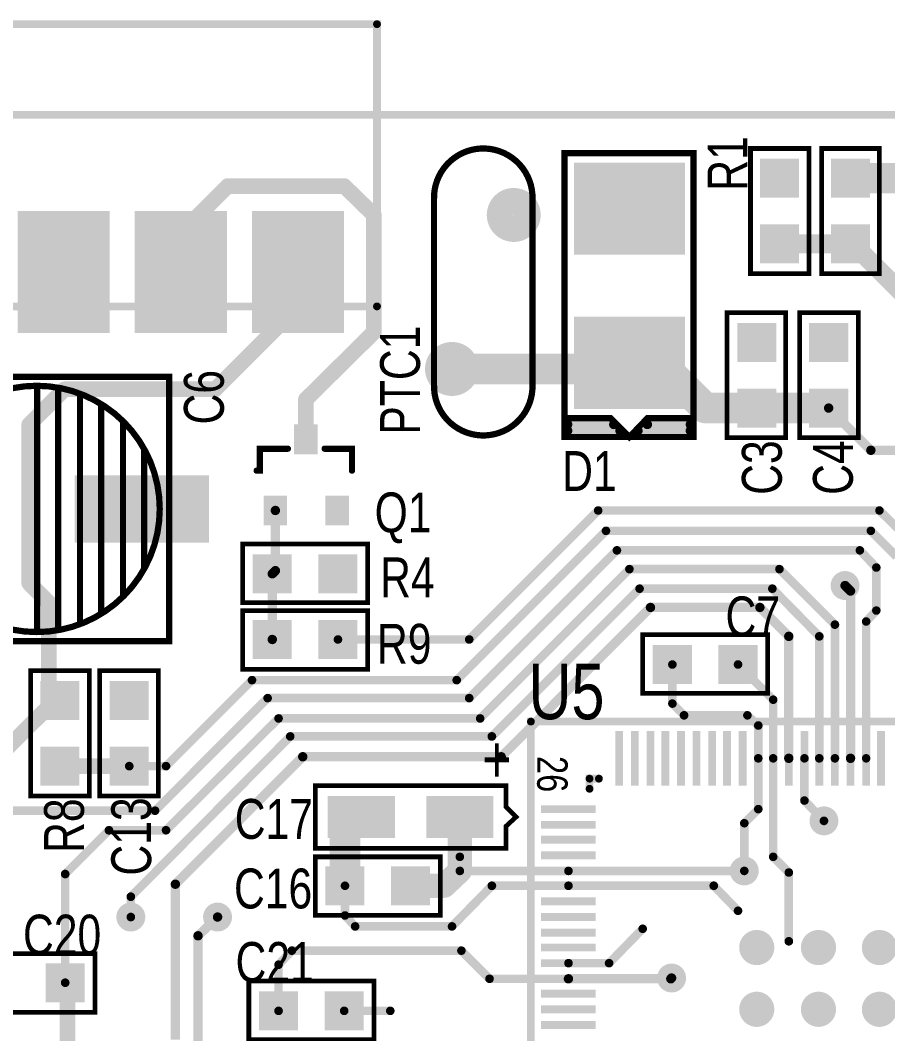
# Model space of a CAD drawing. Extents: x 0 to 3.95, y 0.22 to 3.09.
# Drawn here: x 0.938 to 2.048, y 1.544 to 2.84 of the extents above; entities that cross this region are included whole.
import ezdxf

# ---------------------------------------------------------------- set-up
doc = ezdxf.new("R2010")
doc.units = 0

msp = doc.modelspace()

# ---------------------------------------------------------------- linework, layer by layer
at = {"const_width": 0.01}
msp.add_lwpolyline([(0.005, 2.719), (0.005, 0.357), (3.942, 0.357), (3.942, 2.719), (0.005, 2.719)], close=True, dxfattribs=at)
at = {"layer": 'DRL'}
for points, const_width in [([(1.562, 2.591, 1), (1.576, 2.591, 1)], 0.015), ([(0.979, 2.518, 1), (1.007, 2.518, 1)], 0.029), ([(1.129, 2.518, 1), (1.157, 2.518, 1)], 0.029), ([(1.279, 2.518, 1), (1.307, 2.518, 1)], 0.029), ([(1.483, 2.394, 1), (1.497, 2.394, 1)], 0.015), ([(1.988, 2.117, 1), (1.998, 2.117, 1)], 0.01), ([(1.961, 1.816, 1), (1.971, 1.816, 1)], 0.01), ([(1.859, 1.752, 1), (1.869, 1.752, 1)], 0.01), ([(1.074, 1.693, 1), (1.084, 1.693, 1)], 0.01), ([(1.185, 1.693, 1), (1.195, 1.693, 1)], 0.01), ([(1.875, 1.654, 1), (1.885, 1.654, 1)], 0.01), ([(1.954, 1.654, 1), (1.964, 1.654, 1)], 0.01), ([(2.032, 1.654, 1), (2.042, 1.654, 1)], 0.01), ([(1.766, 1.615, 1), (1.776, 1.615, 1)], 0.01), ([(1.875, 1.575, 1), (1.885, 1.575, 1)], 0.01), ([(1.954, 1.575, 1), (1.964, 1.575, 1)], 0.01), ([(2.032, 1.575, 1), (2.042, 1.575, 1)], 0.01)]:
    msp.add_lwpolyline(points, format="xyb", close=True, dxfattribs=dict(at, const_width=const_width))
at = {"layer": 'SST'}
for points, const_width in [([(1.394, 2.474), (0.739, 2.474), (0.739, 2.835), (1.394, 2.835), (1.394, 2.474)], 0.01), ([(1.799, 2.67), (1.799, 2.331), (1.74, 2.331), (1.717, 2.307), (1.693, 2.331), (1.634, 2.331), (1.634, 2.67), (1.799, 2.67)], 0.008), ([(1.947, 2.676), (1.947, 2.516), (1.947, 2.516), (1.872, 2.516), (1.872, 2.676), (1.947, 2.676)], 0.006), ([(1.963, 2.516), (1.963, 2.676), (1.963, 2.676), (2.037, 2.676), (2.037, 2.516), (1.963, 2.516)], 0.006), ([(1.842, 2.306), (1.842, 2.466), (1.842, 2.466), (1.917, 2.466), (1.917, 2.306), (1.842, 2.306)], 0.006), ([(1.935, 2.306), (1.935, 2.466), (1.935, 2.466), (2.01, 2.466), (2.01, 2.306), (1.935, 2.306)], 0.006), ([(0.789, 2.309), (0.789, 2.12), (0.864, 2.046), (1.128, 2.046), (1.128, 2.384), (0.864, 2.384), (0.789, 2.309)], 0.008), ([(1.382, 2.095), (1.222, 2.095), (1.222, 2.095), (1.222, 2.17), (1.382, 2.17), (1.382, 2.095)], 0.006), ([(1.382, 2.01), (1.222, 2.01), (1.222, 2.01), (1.222, 2.085), (1.382, 2.085), (1.382, 2.01)], 0.006), ([(1.734, 2.054), (1.894, 2.054), (1.894, 2.054), (1.894, 1.979), (1.734, 1.979), (1.734, 2.054)], 0.006), ([(0.951, 1.848), (0.951, 2.008), (0.951, 2.008), (1.026, 2.008), (1.026, 1.848), (0.951, 1.848)], 0.006), ([(1.039, 1.848), (1.039, 2.008), (1.039, 2.008), (1.114, 2.008), (1.114, 1.848), (1.039, 1.848)], 0.006), ([(1.591, 1.943), (1.591, 1.246), (2.288, 1.246), (2.288, 1.943), (1.591, 1.943)], 0.01), ([(1.559, 1.834), (1.572, 1.821), (1.559, 1.809), (1.559, 1.781), (1.315, 1.781), (1.315, 1.861), (1.559, 1.861), (1.559, 1.834)], 0.006), ([(1.315, 1.77), (1.475, 1.77), (1.475, 1.77), (1.475, 1.695), (1.315, 1.695), (1.315, 1.77)], 0.006), ([(1.033, 1.571), (0.873, 1.571), (0.873, 1.571), (0.873, 1.646), (1.033, 1.646), (1.033, 1.571)], 0.006), ([(1.39, 1.536), (1.23, 1.536), (1.23, 1.536), (1.23, 1.611), (1.39, 1.611), (1.39, 1.536)], 0.006)]:
    msp.add_lwpolyline(points, close=True, dxfattribs=dict(at, const_width=const_width))
for points, const_width in [([(1.3915, 2.835, 1), (1.3965, 2.835, 1)], 0.005), ([(1.467, 2.374), (1.467, 2.611, -1.03225), (1.593, 2.611), (1.593, 2.374, -1.03225), (1.467, 2.374)], 0.008), ([(1.632, 2.67, 1), (1.636, 2.67, 1)], 0.004), ([(1.797, 2.67, 1), (1.801, 2.67, 1)], 0.004), ([(1.797, 2.67, 1), (1.801, 2.67, 1)], 0.004), ([(1.8705, 2.676, 1), (1.8735, 2.676, 1)], 0.003), ([(1.9455, 2.676, 1), (1.9485, 2.676, 1)], 0.003), ([(1.9455, 2.676, 1), (1.9485, 2.676, 1)], 0.003), ([(1.9615, 2.676, 1), (1.9645, 2.676, 1)], 0.003), ([(1.9615, 2.676, 1), (1.9645, 2.676, 1)], 0.003), ([(2.0355, 2.676, 1), (2.0385, 2.676, 1)], 0.003), ([(1.465, 2.611, 1), (1.469, 2.611, 1)], 0.004), ([(1.591, 2.611, 1), (1.595, 2.611, 1)], 0.004), ([(1.8705, 2.516, 1), (1.8735, 2.516, 1)], 0.003), ([(1.9455, 2.516, 1), (1.9485, 2.516, 1)], 0.003), ([(1.9455, 2.516, 1), (1.9485, 2.516, 1)], 0.003), ([(1.9615, 2.516, 1), (1.9645, 2.516, 1)], 0.003), ([(1.9615, 2.516, 1), (1.9645, 2.516, 1)], 0.003), ([(2.0355, 2.516, 1), (2.0385, 2.516, 1)], 0.003), ([(1.3915, 2.474, 1), (1.3965, 2.474, 1)], 0.005), ([(1.3915, 2.474, 1), (1.3965, 2.474, 1)], 0.005), ([(1.8405, 2.466, 1), (1.8435, 2.466, 1)], 0.003), ([(1.8405, 2.466, 1), (1.8435, 2.466, 1)], 0.003), ([(1.9155, 2.466, 1), (1.9185, 2.466, 1)], 0.003), ([(1.9335, 2.466, 1), (1.9365, 2.466, 1)], 0.003), ([(1.9335, 2.466, 1), (1.9365, 2.466, 1)], 0.003), ([(2.0085, 2.466, 1), (2.0115, 2.466, 1)], 0.003), ([(1.126, 2.384, 1), (1.13, 2.384, 1)], 0.004), ([(0.957, 2.372, 1), (0.961, 2.372, 1)], 0.004), ([(1.465, 2.374, 1), (1.469, 2.374, 1)], 0.004), ([(1.465, 2.374, 1), (1.469, 2.374, 1)], 0.004), ([(1.591, 2.374, 1), (1.595, 2.374, 1)], 0.004), ([(0.984, 2.368, 1), (0.988, 2.368, 1)], 0.004), ([(1.012, 2.361, 1), (1.016, 2.361, 1)], 0.004), ([(1.039, 2.348, 1), (1.043, 2.348, 1)], 0.004), ([(1.632, 2.343, 1), (1.636, 2.343, 1)], 0.004), ([(1.632, 2.331, 1), (1.636, 2.331, 1)], 0.004), ([(1.691, 2.331, 1), (1.695, 2.331, 1)], 0.004), ([(1.738, 2.331, 1), (1.742, 2.331, 1)], 0.004), ([(1.797, 2.339, 1), (1.801, 2.339, 1)], 0.004), ([(1.797, 2.331, 1), (1.801, 2.331, 1)], 0.004), ([(1.067, 2.326, 1), (1.071, 2.326, 1)], 0.004), ([(1.635, 2.323, 1), (1.641, 2.323, 1)], 0.006), ([(1.635, 2.315, 1), (1.641, 2.315, 1)], 0.006), ([(1.694, 2.323, 1), (1.7, 2.323, 1)], 0.006), ([(1.702, 2.315, 1), (1.708, 2.315, 1)], 0.006), ([(1.725, 2.315, 1), (1.731, 2.315, 1)], 0.006), ([(1.737, 2.323, 1), (1.743, 2.323, 1)], 0.006), ([(1.792, 2.323, 1), (1.798, 2.323, 1)], 0.006), ([(1.792, 2.315, 1), (1.798, 2.315, 1)], 0.006), ([(1.632, 2.307, 1), (1.636, 2.307, 1)], 0.004), ([(1.715, 2.307, 1), (1.719, 2.307, 1)], 0.004), ([(1.797, 2.307, 1), (1.801, 2.307, 1)], 0.004), ([(1.8405, 2.306, 1), (1.8435, 2.306, 1)], 0.003), ([(1.8405, 2.306, 1), (1.8435, 2.306, 1)], 0.003), ([(1.9155, 2.306, 1), (1.9185, 2.306, 1)], 0.003), ([(1.9335, 2.306, 1), (1.9365, 2.306, 1)], 0.003), ([(1.9335, 2.306, 1), (1.9365, 2.306, 1)], 0.003), ([(2.0085, 2.306, 1), (2.0115, 2.306, 1)], 0.003), ([(0.9575, 2.298, 1), (0.9605, 2.298, 1)], 0.003), ([(0.9845, 2.294, 1), (0.9875, 2.294, 1)], 0.003), ([(1.0125, 2.294, 1), (1.0155, 2.294, 1)], 0.003), ([(1.0395, 2.294, 1), (1.0425, 2.294, 1)], 0.003), ([(1.0675, 2.294, 1), (1.0705, 2.294, 1)], 0.003), ([(1.242, 2.292, 1), (1.246, 2.292, 1)], 0.004), ([(1.278, 2.292, 1), (1.282, 2.292, 1)], 0.004), ([(1.325, 2.292, 1), (1.329, 2.292, 1)], 0.004), ([(1.36, 2.292, 1), (1.364, 2.292, 1)], 0.004), ([(1.094, 2.29, 1), (1.098, 2.29, 1)], 0.004), ([(1.238, 2.264, 1), (1.242, 2.264, 1)], 0.004), ([(1.242, 2.264, 1), (1.246, 2.264, 1)], 0.004), ([(1.36, 2.264, 1), (1.364, 2.264, 1)], 0.004), ([(1.114, 2.215, 1), (1.118, 2.215, 1)], 0.004), ([(1.114, 2.215, 1), (1.118, 2.215, 1)], 0.004), ([(1.2205, 2.17, 1), (1.2235, 2.17, 1)], 0.003), ([(1.3805, 2.17, 1), (1.3835, 2.17, 1)], 0.003), ([(1.094, 2.14, 1), (1.098, 2.14, 1)], 0.004), ([(0.9575, 2.117, 1), (0.9605, 2.117, 1)], 0.003), ([(0.9845, 2.113, 1), (0.9875, 2.113, 1)], 0.003), ([(1.0125, 2.113, 1), (1.0155, 2.113, 1)], 0.003), ([(1.0395, 2.113, 1), (1.0425, 2.113, 1)], 0.003), ([(1.0675, 2.112, 1), (1.0705, 2.112, 1)], 0.003), ([(1.067, 2.103, 1), (1.071, 2.103, 1)], 0.004), ([(1.2205, 2.095, 1), (1.2235, 2.095, 1)], 0.003), ([(1.2205, 2.095, 1), (1.2235, 2.095, 1)], 0.003), ([(1.2205, 2.085, 1), (1.2235, 2.085, 1)], 0.003), ([(1.3805, 2.095, 1), (1.3835, 2.095, 1)], 0.003), ([(1.3805, 2.095, 1), (1.3835, 2.095, 1)], 0.003), ([(1.3805, 2.085, 1), (1.3835, 2.085, 1)], 0.003), ([(1.039, 2.082, 1), (1.043, 2.082, 1)], 0.004), ([(0.957, 2.058, 1), (0.961, 2.058, 1)], 0.004), ([(0.984, 2.061, 1), (0.988, 2.061, 1)], 0.004), ([(1.012, 2.069, 1), (1.016, 2.069, 1)], 0.004), ([(1.126, 2.046, 1), (1.13, 2.046, 1)], 0.004), ([(1.7325, 2.054, 1), (1.7355, 2.054, 1)], 0.003), ([(1.7325, 2.054, 1), (1.7355, 2.054, 1)], 0.003), ([(1.8925, 2.054, 1), (1.8955, 2.054, 1)], 0.003), ([(1.8925, 2.054, 1), (1.8955, 2.054, 1)], 0.003), ([(0.9495, 2.008, 1), (0.9525, 2.008, 1)], 0.003), ([(0.9495, 2.008, 1), (0.9525, 2.008, 1)], 0.003), ([(1.0245, 2.008, 1), (1.0275, 2.008, 1)], 0.003), ([(1.0375, 2.008, 1), (1.0405, 2.008, 1)], 0.003), ([(1.0375, 2.008, 1), (1.0405, 2.008, 1)], 0.003), ([(1.1125, 2.008, 1), (1.1155, 2.008, 1)], 0.003), ([(1.2205, 2.01, 1), (1.2235, 2.01, 1)], 0.003), ([(1.2205, 2.01, 1), (1.2235, 2.01, 1)], 0.003), ([(1.3805, 2.01, 1), (1.3835, 2.01, 1)], 0.003), ([(1.3805, 2.01, 1), (1.3835, 2.01, 1)], 0.003), ([(1.7325, 1.979, 1), (1.7355, 1.979, 1)], 0.003), ([(1.8925, 1.979, 1), (1.8955, 1.979, 1)], 0.003), ([(1.5885, 1.943, 1), (1.5935, 1.943, 1)], 0.005), ([(1.5885, 1.943, 1), (1.5935, 1.943, 1)], 0.005), ([(1.6635, 1.87, 1), (1.6685, 1.87, 1)], 0.005), ([(1.6755, 1.87, 1), (1.6805, 1.87, 1)], 0.005), ([(1.3135, 1.861, 1), (1.3165, 1.861, 1)], 0.003), ([(1.5575, 1.861, 1), (1.5605, 1.861, 1)], 0.003), ([(1.6635, 1.857, 1), (1.6685, 1.857, 1)], 0.005), ([(0.9495, 1.848, 1), (0.9525, 1.848, 1)], 0.003), ([(0.9495, 1.848, 1), (0.9525, 1.848, 1)], 0.003), ([(1.0245, 1.848, 1), (1.0275, 1.848, 1)], 0.003), ([(1.0375, 1.848, 1), (1.0405, 1.848, 1)], 0.003), ([(1.0375, 1.848, 1), (1.0405, 1.848, 1)], 0.003), ([(1.1125, 1.848, 1), (1.1155, 1.848, 1)], 0.003), ([(1.5575, 1.834, 1), (1.5605, 1.834, 1)], 0.003), ([(1.5575, 1.834, 1), (1.5605, 1.834, 1)], 0.003), ([(1.5705, 1.821, 1), (1.5735, 1.821, 1)], 0.003), ([(1.5575, 1.809, 1), (1.5605, 1.809, 1)], 0.003), ([(1.3135, 1.781, 1), (1.3165, 1.781, 1)], 0.003), ([(1.5575, 1.781, 1), (1.5605, 1.781, 1)], 0.003), ([(1.3135, 1.77, 1), (1.3165, 1.77, 1)], 0.003), ([(1.3135, 1.77, 1), (1.3165, 1.77, 1)], 0.003), ([(1.4735, 1.77, 1), (1.4765, 1.77, 1)], 0.003), ([(1.4735, 1.77, 1), (1.4765, 1.77, 1)], 0.003), ([(1.3135, 1.695, 1), (1.3165, 1.695, 1)], 0.003), ([(1.4735, 1.695, 1), (1.4765, 1.695, 1)], 0.003), ([(1.0315, 1.646, 1), (1.0345, 1.646, 1)], 0.003), ([(1.2285, 1.611, 1), (1.2315, 1.611, 1)], 0.003), ([(1.3885, 1.611, 1), (1.3915, 1.611, 1)], 0.003), ([(1.0315, 1.571, 1), (1.0345, 1.571, 1)], 0.003), ([(1.0315, 1.571, 1), (1.0345, 1.571, 1)], 0.003)]:
    msp.add_lwpolyline(points, format="xyb", close=True, dxfattribs=dict(at, const_width=const_width))
at = {"layer": 'SST', "const_width": 0.008}
for points in [[(1.116, 2.215, 1), (0.801, 2.215)], [(0.801, 2.215, 1), (1.116, 2.215)]]:
    msp.add_lwpolyline(points, format="xyb", dxfattribs=at)
at = {"layer": 'SST'}
for points, const_width in [([(0.959, 2.058), (0.959, 2.372)], 0.008), ([(0.986, 2.061), (0.986, 2.368)], 0.008), ([(1.014, 2.069), (1.014, 2.361)], 0.008), ([(1.041, 2.082), (1.041, 2.348)], 0.008), ([(1.799, 2.339), (1.799, 2.307), (1.634, 2.307), (1.634, 2.343)], 0.008), ([(1.069, 2.103), (1.069, 2.326)], 0.008), ([(1.638, 2.323), (1.697, 2.323)], 0.012), ([(1.638, 2.315), (1.705, 2.315)], 0.012), ([(1.795, 2.315), (1.728, 2.315)], 0.012), ([(1.795, 2.323), (1.74, 2.323)], 0.012), ([(0.959, 2.298), (0.959, 2.117)], 0.006), ([(0.986, 2.294), (0.986, 2.113)], 0.006), ([(1.014, 2.294), (1.014, 2.113)], 0.006), ([(1.041, 2.294), (1.041, 2.113)], 0.006), ([(1.069, 2.112), (1.069, 2.294)], 0.006), ([(1.28, 2.292), (1.244, 2.292), (1.244, 2.264), (1.24, 2.264)], 0.008), ([(1.362, 2.264), (1.362, 2.292), (1.327, 2.292)], 0.008), ([(1.096, 2.14), (1.096, 2.29)], 0.008), ([(1.666, 1.857), (1.666, 1.87), (1.678, 1.87)], 0.01)]:
    msp.add_lwpolyline(points, dxfattribs=dict(at, const_width=const_width))
at = {"layer": 'TOP'}
for points, const_width in [([(2, 2.638), (2.069, 2.638)], 0.039), ([(1.143, 2.568), (1.203, 2.628)], 0.02), ([(1.203, 2.628), (1.352, 2.628)], 0.02), ([(1.352, 2.628), (1.39, 2.591)], 0.02), ([(1.39, 2.591), (1.39, 2.441)], 0.02), ([(1.143, 2.518), (1.143, 2.568)], 0.02), ([(1.909, 2.554), (1.999, 2.554)], 0.024), ([(1.999, 2.554), (2, 2.554)], 0.024), ([(2, 2.554), (2.003, 2.554)], 0.024), ([(2.003, 2.554), (2.114, 2.443)], 0.024), ([(1.293, 2.518), (1.293, 2.474)], 0.02), ([(1.293, 2.474), (1.187, 2.368)], 0.02), ([(1.39, 2.441), (1.303, 2.355)], 0.02), ([(1.49, 2.394), (1.709, 2.394)], 0.039), ([(1.709, 2.394), (1.717, 2.402)], 0.039), ([(1.717, 2.402), (1.756, 2.402)], 0.039), ([(1.756, 2.402), (1.814, 2.344)], 0.039), ([(0.994, 2.368), (0.949, 2.323)], 0.02), ([(1.187, 2.368), (0.994, 2.368)], 0.02), ([(1.303, 2.355), (1.303, 2.304)], 0.02), ([(1.814, 2.344), (1.88, 2.344)], 0.039), ([(1.88, 2.344), (1.972, 2.344)], 0.039), ([(2.026, 2.29), (1.972, 2.344)], 0.012), ([(0.949, 2.323), (0.949, 2.12)], 0.02), ([(2.114, 2.29), (2.026, 2.29)], 0.012), ([(1.264, 2.136), (1.264, 2.213)], 0.012), ([(1.512, 2.048), (1.677, 2.213)], 0.011), ([(1.677, 2.213), (2.037, 2.213)], 0.011), ([(2.037, 2.213), (2.085, 2.166)], 0.011), ([(1.687, 2.187), (1.496, 1.996)], 0.011), ([(2.026, 2.187), (1.687, 2.187)], 0.011), ([(2.059, 2.154), (2.026, 2.187)], 0.011), ([(1.701, 2.162), (1.512, 1.973)], 0.011), ([(2.012, 2.162), (1.701, 2.162)], 0.011), ([(2.033, 2.14), (2.012, 2.162)], 0.011), ([(1.26, 2.132), (1.264, 2.136)], 0.012), ([(1.526, 1.947), (1.717, 2.138)], 0.011), ([(1.717, 2.138), (1.909, 2.138)], 0.011), ([(1.909, 2.138), (1.98, 2.067)], 0.011), ([(2.033, 2.085), (2.033, 2.14)], 0.011), ([(0.949, 2.12), (0.974, 2.095)], 0.02), ([(1.26, 2.048), (1.26, 2.132)], 0.012), ([(1.73, 2.113), (1.541, 1.924)], 0.011), ([(1.9, 2.113), (1.73, 2.113)], 0.011), ([(1.96, 2.052), (1.9, 2.113)], 0.011), ([(2, 2.11), (1.993, 2.117)], 0.012), ([(2, 1.896), (2, 2.11)], 0.012), ([(0.974, 2.095), (0.974, 1.984)], 0.02), ([(1.553, 1.898), (1.744, 2.089)], 0.012), ([(1.744, 2.089), (1.884, 2.089)], 0.012), ([(1.884, 2.089), (1.921, 2.052)], 0.012), ([(2.02, 2.071), (2.033, 2.085)], 0.011), ([(2.02, 1.896), (2.02, 2.071)], 0.011), ([(1.98, 2.067), (1.98, 1.896)], 0.011), ([(1.344, 2.048), (1.512, 2.048)], 0.011), ([(1.921, 2.052), (1.921, 1.896)], 0.012), ([(1.96, 1.896), (1.96, 2.052)], 0.011), ([(1.772, 1.966), (1.772, 2.016)], 0.011), ([(1.856, 2.016), (1.856, 2.016)], 0.011), ([(1.856, 2.016), (1.901, 1.971)], 0.011), ([(1.234, 1.996), (1.124, 1.886)], 0.011), ([(1.496, 1.996), (1.234, 1.996)], 0.011), ([(0.974, 1.984), (0.988, 1.97)], 0.02), ([(0.982, 1.97), (0.897, 1.886)], 0.02), ([(0.988, 1.97), (0.982, 1.97)], 0.02), ([(1.254, 1.973), (1.11, 1.829)], 0.011), ([(1.512, 1.973), (1.254, 1.973)], 0.011), ([(1.787, 1.951), (1.772, 1.966)], 0.011), ([(1.901, 1.971), (1.901, 1.896)], 0.011), ([(1.124, 1.804), (1.268, 1.947)], 0.011), ([(1.268, 1.947), (1.526, 1.947)], 0.011), ([(1.868, 1.951), (1.787, 1.951)], 0.011), ([(1.882, 1.938), (1.868, 1.951)], 0.011), ([(1.882, 1.896), (1.882, 1.938)], 0.011), ([(1.283, 1.924), (1.079, 1.719)], 0.011), ([(1.541, 1.924), (1.283, 1.924)], 0.011), ([(0.988, 1.886), (1.077, 1.886)], 0.02), ([(1.136, 1.735), (1.299, 1.898)], 0.012), ([(1.299, 1.898), (1.553, 1.898)], 0.012), ([(1.882, 1.896), (1.882, 1.831)], 0.011), ([(1.901, 1.77), (1.901, 1.896)], 0.011), ([(1.901, 1.896), (1.901, 1.77)], 0.011), ([(1.941, 1.896), (1.941, 1.842)], 0.011), ([(1.124, 1.886), (1.077, 1.886)], 0.011), ([(1.941, 1.842), (1.966, 1.816)], 0.011), ([(1.11, 1.829), (0.812, 1.829)], 0.011), ([(1.353, 1.733), (1.353, 1.821)], 0.039), ([(1.353, 1.821), (1.374, 1.821)], 0.039), ([(1.5, 1.821), (1.5, 1.77)], 0.031), ([(1.5, 1.821), (1.5, 1.77)], 0.031), ([(1.882, 1.831), (1.864, 1.813)], 0.011), ([(1.864, 1.813), (1.864, 1.752)], 0.011), ([(0.995, 1.748), (1.051, 1.804)], 0.011), ([(1.051, 1.804), (1.124, 1.804)], 0.011), ([(1.5, 1.77), (1.5, 1.752)], 0.031), ([(1.5, 1.752), (1.48, 1.733)], 0.031), ([(1.5, 1.77), (1.5, 1.752)], 0.011), ([(1.921, 1.75), (1.901, 1.77)], 0.011), ([(1.901, 1.77), (1.921, 1.75)], 0.011), ([(0.995, 1.609), (0.995, 1.748)], 0.011), ([(1.5, 1.752), (1.639, 1.752)], 0.011), ([(1.639, 1.752), (1.864, 1.752)], 0.011), ([(1.864, 1.752), (1.864, 1.752)], 0.011), ([(1.921, 1.662), (1.921, 1.75)], 0.011), ([(1.921, 1.75), (1.921, 1.662)], 0.011), ([(1.136, 1.536), (1.136, 1.735)], 0.012), ([(1.353, 1.695), (1.353, 1.733)], 0.011), ([(1.48, 1.733), (1.437, 1.733)], 0.031), ([(1.541, 1.733), (1.49, 1.681)], 0.011), ([(1.639, 1.733), (1.541, 1.733)], 0.011), ([(1.639, 1.733), (1.825, 1.733)], 0.011), ([(1.825, 1.733), (1.856, 1.701)], 0.011), ([(1.079, 1.719), (1.079, 1.693)], 0.011), ([(1.19, 1.693), (1.165, 1.669)], 0.012), ([(1.366, 1.681), (1.353, 1.695)], 0.011), ([(1.49, 1.681), (1.366, 1.681)], 0.011), ([(1.165, 1.669), (1.165, 1.5)], 0.012), ([(1.691, 1.634), (1.734, 1.678)], 0.011), ([(1.268, 1.632), (1.285, 1.65)], 0.011), ([(1.285, 1.65), (1.502, 1.65)], 0.011), ([(1.502, 1.65), (1.538, 1.614)], 0.011), ([(1.268, 1.573), (1.268, 1.632)], 0.011), ([(1.639, 1.634), (1.691, 1.634)], 0.011), ([(1.77, 1.614), (1.771, 1.615)], 0.012), ([(0.998, 1.606), (0.995, 1.609)], 0.02), ([(0.998, 1.501), (0.998, 1.606)], 0.02), ([(1.538, 1.614), (1.639, 1.614)], 0.011), ([(1.639, 1.614), (1.77, 1.614)], 0.012), ([(1.352, 1.573), (1.411, 1.573)], 0.011)]:
    msp.add_lwpolyline(points, dxfattribs=dict(at, const_width=const_width))
for points, const_width in [([(1.9903, 2.638, 1), (2.0097, 2.638, 1)], 0.0195), ([(1.198, 2.628, 1), (1.208, 2.628, 1)], 0.01), ([(1.198, 2.628, 1), (1.208, 2.628, 1)], 0.01), ([(1.347, 2.628, 1), (1.357, 2.628, 1)], 0.01), ([(1.347, 2.628, 1), (1.357, 2.628, 1)], 0.01), ([(1.552, 2.591, 1), (1.586, 2.591, 1)], 0.035), ([(1.385, 2.591, 1), (1.395, 2.591, 1)], 0.01), ([(1.385, 2.591, 1), (1.395, 2.591, 1)], 0.01), ([(1.138, 2.568, 1), (1.148, 2.568, 1)], 0.01), ([(1.138, 2.568, 1), (1.148, 2.568, 1)], 0.01), ([(1.903, 2.554, 1), (1.915, 2.554, 1)], 0.012), ([(1.993, 2.554, 1), (2.005, 2.554, 1)], 0.012), ([(1.993, 2.554, 1), (2.005, 2.554, 1)], 0.012), ([(1.994, 2.554, 1), (2.006, 2.554, 1)], 0.012), ([(1.994, 2.554, 1), (2.006, 2.554, 1)], 0.012), ([(1.997, 2.554, 1), (2.009, 2.554, 1)], 0.012), ([(1.997, 2.554, 1), (2.009, 2.554, 1)], 0.012), ([(1.138, 2.518, 1), (1.148, 2.518, 1)], 0.01), ([(1.288, 2.518, 1), (1.298, 2.518, 1)], 0.01), ([(1.288, 2.474, 1), (1.298, 2.474, 1)], 0.01), ([(1.288, 2.474, 1), (1.298, 2.474, 1)], 0.01), ([(1.385, 2.441, 1), (1.395, 2.441, 1)], 0.01), ([(1.385, 2.441, 1), (1.395, 2.441, 1)], 0.01), ([(1.473, 2.394, 1), (1.507, 2.394, 1)], 0.035), ([(1.4803, 2.394, 1), (1.4997, 2.394, 1)], 0.0195), ([(1.6993, 2.394, 1), (1.7188, 2.394, 1)], 0.0195), ([(1.6993, 2.394, 1), (1.7188, 2.394, 1)], 0.0195), ([(1.7073, 2.402, 1), (1.7268, 2.402, 1)], 0.0195), ([(1.7073, 2.402, 1), (1.7268, 2.402, 1)], 0.0195), ([(1.7463, 2.402, 1), (1.7657, 2.402, 1)], 0.0195), ([(1.7463, 2.402, 1), (1.7657, 2.402, 1)], 0.0195), ([(0.989, 2.368, 1), (0.999, 2.368, 1)], 0.01), ([(0.989, 2.368, 1), (0.999, 2.368, 1)], 0.01), ([(1.182, 2.368, 1), (1.192, 2.368, 1)], 0.01), ([(1.182, 2.368, 1), (1.192, 2.368, 1)], 0.01), ([(1.298, 2.355, 1), (1.308, 2.355, 1)], 0.01), ([(1.298, 2.355, 1), (1.308, 2.355, 1)], 0.01), ([(1.8043, 2.344, 1), (1.8238, 2.344, 1)], 0.0195), ([(1.8043, 2.344, 1), (1.8238, 2.344, 1)], 0.0195), ([(1.8703, 2.344, 1), (1.8897, 2.344, 1)], 0.0195), ([(1.8703, 2.344, 1), (1.8897, 2.344, 1)], 0.0195), ([(1.9623, 2.344, 1), (1.9817, 2.344, 1)], 0.0195), ([(1.969, 2.344, 1), (1.975, 2.344, 1)], 0.006), ([(0.944, 2.323, 1), (0.954, 2.323, 1)], 0.01), ([(0.944, 2.323, 1), (0.954, 2.323, 1)], 0.01), ([(1.298, 2.304, 1), (1.308, 2.304, 1)], 0.01), ([(2.023, 2.29, 1), (2.029, 2.29, 1)], 0.006), ([(2.023, 2.29, 1), (2.029, 2.29, 1)], 0.006), ([(1.261, 2.213, 1), (1.267, 2.213, 1)], 0.006), ([(1.6743, 2.213, 1), (1.6798, 2.213, 1)], 0.0055), ([(1.6743, 2.213, 1), (1.6798, 2.213, 1)], 0.0055), ([(2.0343, 2.213, 1), (2.0397, 2.213, 1)], 0.0055), ([(2.0343, 2.213, 1), (2.0397, 2.213, 1)], 0.0055), ([(1.6843, 2.187, 1), (1.6898, 2.187, 1)], 0.0055), ([(1.6843, 2.187, 1), (1.6898, 2.187, 1)], 0.0055), ([(2.0233, 2.187, 1), (2.0287, 2.187, 1)], 0.0055), ([(2.0233, 2.187, 1), (2.0287, 2.187, 1)], 0.0055), ([(1.6983, 2.162, 1), (1.7038, 2.162, 1)], 0.0055), ([(1.6983, 2.162, 1), (1.7038, 2.162, 1)], 0.0055), ([(2.0093, 2.162, 1), (2.0147, 2.162, 1)], 0.0055), ([(2.0093, 2.162, 1), (2.0147, 2.162, 1)], 0.0055), ([(1.261, 2.136, 1), (1.267, 2.136, 1)], 0.006), ([(1.261, 2.136, 1), (1.267, 2.136, 1)], 0.006), ([(1.7143, 2.138, 1), (1.7198, 2.138, 1)], 0.0055), ([(1.7143, 2.138, 1), (1.7198, 2.138, 1)], 0.0055), ([(1.9063, 2.138, 1), (1.9118, 2.138, 1)], 0.0055), ([(1.9063, 2.138, 1), (1.9118, 2.138, 1)], 0.0055), ([(2.0303, 2.14, 1), (2.0357, 2.14, 1)], 0.0055), ([(2.0303, 2.14, 1), (2.0357, 2.14, 1)], 0.0055), ([(0.944, 2.12, 1), (0.954, 2.12, 1)], 0.01), ([(0.944, 2.12, 1), (0.954, 2.12, 1)], 0.01), ([(1.257, 2.132, 1), (1.263, 2.132, 1)], 0.006), ([(1.257, 2.132, 1), (1.263, 2.132, 1)], 0.006), ([(1.984, 2.117, 1), (2.002, 2.117, 1)], 0.019), ([(1.7273, 2.113, 1), (1.7328, 2.113, 1)], 0.0055), ([(1.7273, 2.113, 1), (1.7328, 2.113, 1)], 0.0055), ([(1.8972, 2.113, 1), (1.9027, 2.113, 1)], 0.0055), ([(1.8972, 2.113, 1), (1.9027, 2.113, 1)], 0.0055), ([(1.99, 2.117, 1), (1.996, 2.117, 1)], 0.006), ([(1.997, 2.11, 1), (2.003, 2.11, 1)], 0.006), ([(1.997, 2.11, 1), (2.003, 2.11, 1)], 0.006), ([(0.969, 2.095, 1), (0.979, 2.095, 1)], 0.01), ([(0.969, 2.095, 1), (0.979, 2.095, 1)], 0.01), ([(1.741, 2.089, 1), (1.747, 2.089, 1)], 0.006), ([(1.741, 2.089, 1), (1.747, 2.089, 1)], 0.006), ([(1.881, 2.089, 1), (1.887, 2.089, 1)], 0.006), ([(1.881, 2.089, 1), (1.887, 2.089, 1)], 0.006), ([(2.0303, 2.085, 1), (2.0357, 2.085, 1)], 0.0055), ([(2.0303, 2.085, 1), (2.0357, 2.085, 1)], 0.0055), ([(2.0173, 2.071, 1), (2.0227, 2.071, 1)], 0.0055), ([(2.0173, 2.071, 1), (2.0227, 2.071, 1)], 0.0055), ([(1.9773, 2.067, 1), (1.9828, 2.067, 1)], 0.0055), ([(1.9773, 2.067, 1), (1.9828, 2.067, 1)], 0.0055), ([(1.257, 2.048, 1), (1.263, 2.048, 1)], 0.006), ([(1.3413, 2.048, 1), (1.3468, 2.048, 1)], 0.0055), ([(1.5093, 2.048, 1), (1.5148, 2.048, 1)], 0.0055), ([(1.5093, 2.048, 1), (1.5148, 2.048, 1)], 0.0055), ([(1.918, 2.052, 1), (1.924, 2.052, 1)], 0.006), ([(1.918, 2.052, 1), (1.924, 2.052, 1)], 0.006), ([(1.9572, 2.052, 1), (1.9628, 2.052, 1)], 0.0055), ([(1.9572, 2.052, 1), (1.9628, 2.052, 1)], 0.0055), ([(1.7693, 2.016, 1), (1.7748, 2.016, 1)], 0.0055), ([(1.8533, 2.016, 1), (1.8588, 2.016, 1)], 0.0055), ([(1.8533, 2.016, 1), (1.8588, 2.016, 1)], 0.0055), ([(1.8533, 2.016, 1), (1.8588, 2.016, 1)], 0.0055), ([(1.2313, 1.996, 1), (1.2368, 1.996, 1)], 0.0055), ([(1.2313, 1.996, 1), (1.2368, 1.996, 1)], 0.0055), ([(1.4933, 1.996, 1), (1.4988, 1.996, 1)], 0.0055), ([(1.4933, 1.996, 1), (1.4988, 1.996, 1)], 0.0055), ([(0.969, 1.984, 1), (0.979, 1.984, 1)], 0.01), ([(0.969, 1.984, 1), (0.979, 1.984, 1)], 0.01), ([(0.977, 1.97, 1), (0.987, 1.97, 1)], 0.01), ([(0.977, 1.97, 1), (0.987, 1.97, 1)], 0.01), ([(0.983, 1.97, 1), (0.993, 1.97, 1)], 0.01), ([(0.983, 1.97, 1), (0.993, 1.97, 1)], 0.01), ([(1.2513, 1.973, 1), (1.2568, 1.973, 1)], 0.0055), ([(1.2513, 1.973, 1), (1.2568, 1.973, 1)], 0.0055), ([(1.5093, 1.973, 1), (1.5148, 1.973, 1)], 0.0055), ([(1.5093, 1.973, 1), (1.5148, 1.973, 1)], 0.0055), ([(1.7693, 1.966, 1), (1.7748, 1.966, 1)], 0.0055), ([(1.7693, 1.966, 1), (1.7748, 1.966, 1)], 0.0055), ([(1.8983, 1.971, 1), (1.9038, 1.971, 1)], 0.0055), ([(1.8983, 1.971, 1), (1.9038, 1.971, 1)], 0.0055), ([(1.2653, 1.947, 1), (1.2708, 1.947, 1)], 0.0055), ([(1.2653, 1.947, 1), (1.2708, 1.947, 1)], 0.0055), ([(1.5233, 1.947, 1), (1.5288, 1.947, 1)], 0.0055), ([(1.5233, 1.947, 1), (1.5288, 1.947, 1)], 0.0055), ([(1.7842, 1.951, 1), (1.7898, 1.951, 1)], 0.0055), ([(1.7842, 1.951, 1), (1.7898, 1.951, 1)], 0.0055), ([(1.8653, 1.951, 1), (1.8708, 1.951, 1)], 0.0055), ([(1.8653, 1.951, 1), (1.8708, 1.951, 1)], 0.0055), ([(1.8792, 1.938, 1), (1.8847, 1.938, 1)], 0.0055), ([(1.8792, 1.938, 1), (1.8847, 1.938, 1)], 0.0055), ([(1.2802, 1.924, 1), (1.2857, 1.924, 1)], 0.0055), ([(1.2802, 1.924, 1), (1.2857, 1.924, 1)], 0.0055), ([(1.5382, 1.924, 1), (1.5438, 1.924, 1)], 0.0055), ([(1.5382, 1.924, 1), (1.5438, 1.924, 1)], 0.0055), ([(0.983, 1.886, 1), (0.993, 1.886, 1)], 0.01), ([(1.072, 1.886, 1), (1.082, 1.886, 1)], 0.01), ([(1.296, 1.898, 1), (1.302, 1.898, 1)], 0.006), ([(1.296, 1.898, 1), (1.302, 1.898, 1)], 0.006), ([(1.55, 1.898, 1), (1.556, 1.898, 1)], 0.006), ([(1.55, 1.898, 1), (1.556, 1.898, 1)], 0.006), ([(1.8792, 1.896, 1), (1.8847, 1.896, 1)], 0.0055), ([(1.8792, 1.896, 1), (1.8847, 1.896, 1)], 0.0055), ([(1.8983, 1.896, 1), (1.9038, 1.896, 1)], 0.0055), ([(1.8983, 1.896, 1), (1.9038, 1.896, 1)], 0.0055), ([(1.8983, 1.896, 1), (1.9038, 1.896, 1)], 0.0055), ([(1.918, 1.896, 1), (1.924, 1.896, 1)], 0.006), ([(1.9383, 1.896, 1), (1.9438, 1.896, 1)], 0.0055), ([(1.9572, 1.896, 1), (1.9628, 1.896, 1)], 0.0055), ([(1.9773, 1.896, 1), (1.9828, 1.896, 1)], 0.0055), ([(1.997, 1.896, 1), (2.003, 1.896, 1)], 0.006), ([(2.0173, 1.896, 1), (2.0227, 1.896, 1)], 0.0055), ([(1.0742, 1.886, 1), (1.0798, 1.886, 1)], 0.0055), ([(1.1213, 1.886, 1), (1.1268, 1.886, 1)], 0.0055), ([(1.1213, 1.886, 1), (1.1268, 1.886, 1)], 0.0055), ([(1.9383, 1.842, 1), (1.9438, 1.842, 1)], 0.0055), ([(1.9383, 1.842, 1), (1.9438, 1.842, 1)], 0.0055), ([(1.1073, 1.829, 1), (1.1128, 1.829, 1)], 0.0055), ([(1.1073, 1.829, 1), (1.1128, 1.829, 1)], 0.0055), ([(1.3433, 1.821, 1), (1.3627, 1.821, 1)], 0.0195), ([(1.3433, 1.821, 1), (1.3627, 1.821, 1)], 0.0195), ([(1.3643, 1.821, 1), (1.3838, 1.821, 1)], 0.0195), ([(1.4923, 1.821, 1), (1.5077, 1.821, 1)], 0.0155), ([(1.4923, 1.821, 1), (1.5077, 1.821, 1)], 0.0155), ([(1.8792, 1.831, 1), (1.8847, 1.831, 1)], 0.0055), ([(1.8792, 1.831, 1), (1.8847, 1.831, 1)], 0.0055), ([(1.957, 1.816, 1), (1.975, 1.816, 1)], 0.019), ([(1.8613, 1.813, 1), (1.8668, 1.813, 1)], 0.0055), ([(1.8613, 1.813, 1), (1.8668, 1.813, 1)], 0.0055), ([(1.9632, 1.816, 1), (1.9688, 1.816, 1)], 0.0055), ([(1.0482, 1.804, 1), (1.0538, 1.804, 1)], 0.0055), ([(1.0482, 1.804, 1), (1.0538, 1.804, 1)], 0.0055), ([(1.1213, 1.804, 1), (1.1268, 1.804, 1)], 0.0055), ([(1.1213, 1.804, 1), (1.1268, 1.804, 1)], 0.0055), ([(1.4923, 1.77, 1), (1.5077, 1.77, 1)], 0.0155), ([(1.4923, 1.77, 1), (1.5077, 1.77, 1)], 0.0155), ([(1.4923, 1.77, 1), (1.5077, 1.77, 1)], 0.0155), ([(1.4923, 1.752, 1), (1.5077, 1.752, 1)], 0.0155), ([(1.4923, 1.752, 1), (1.5077, 1.752, 1)], 0.0155), ([(1.4973, 1.77, 1), (1.5028, 1.77, 1)], 0.0055), ([(1.855, 1.752, 1), (1.873, 1.752, 1)], 0.019), ([(1.8983, 1.77, 1), (1.9038, 1.77, 1)], 0.0055), ([(1.8983, 1.77, 1), (1.9038, 1.77, 1)], 0.0055), ([(1.8983, 1.77, 1), (1.9038, 1.77, 1)], 0.0055), ([(1.8983, 1.77, 1), (1.9038, 1.77, 1)], 0.0055), ([(0.9922, 1.748, 1), (0.9978, 1.748, 1)], 0.0055), ([(0.9922, 1.748, 1), (0.9978, 1.748, 1)], 0.0055), ([(1.3433, 1.733, 1), (1.3627, 1.733, 1)], 0.0195), ([(1.4973, 1.752, 1), (1.5028, 1.752, 1)], 0.0055), ([(1.4973, 1.752, 1), (1.5028, 1.752, 1)], 0.0055), ([(1.6363, 1.752, 1), (1.6418, 1.752, 1)], 0.0055), ([(1.6363, 1.752, 1), (1.6418, 1.752, 1)], 0.0055), ([(1.8613, 1.752, 1), (1.8668, 1.752, 1)], 0.0055), ([(1.8613, 1.752, 1), (1.8668, 1.752, 1)], 0.0055), ([(1.8613, 1.752, 1), (1.8668, 1.752, 1)], 0.0055), ([(1.8613, 1.752, 1), (1.8668, 1.752, 1)], 0.0055), ([(1.9183, 1.75, 1), (1.9238, 1.75, 1)], 0.0055), ([(1.9183, 1.75, 1), (1.9238, 1.75, 1)], 0.0055), ([(1.9183, 1.75, 1), (1.9238, 1.75, 1)], 0.0055), ([(1.9183, 1.75, 1), (1.9238, 1.75, 1)], 0.0055), ([(1.133, 1.735, 1), (1.139, 1.735, 1)], 0.006), ([(1.133, 1.735, 1), (1.139, 1.735, 1)], 0.006), ([(1.3503, 1.733, 1), (1.3558, 1.733, 1)], 0.0055), ([(1.4293, 1.733, 1), (1.4448, 1.733, 1)], 0.0155), ([(1.4723, 1.733, 1), (1.4877, 1.733, 1)], 0.0155), ([(1.4723, 1.733, 1), (1.4877, 1.733, 1)], 0.0155), ([(1.5382, 1.733, 1), (1.5438, 1.733, 1)], 0.0055), ([(1.5382, 1.733, 1), (1.5438, 1.733, 1)], 0.0055), ([(1.6363, 1.733, 1), (1.6418, 1.733, 1)], 0.0055), ([(1.6363, 1.733, 1), (1.6418, 1.733, 1)], 0.0055), ([(1.8222, 1.733, 1), (1.8278, 1.733, 1)], 0.0055), ([(1.8222, 1.733, 1), (1.8278, 1.733, 1)], 0.0055), ([(1.0762, 1.719, 1), (1.0818, 1.719, 1)], 0.0055), ([(1.0762, 1.719, 1), (1.0818, 1.719, 1)], 0.0055), ([(1.07, 1.693, 1), (1.088, 1.693, 1)], 0.019), ([(1.181, 1.693, 1), (1.199, 1.693, 1)], 0.019), ([(1.0762, 1.693, 1), (1.0818, 1.693, 1)], 0.0055), ([(1.187, 1.693, 1), (1.193, 1.693, 1)], 0.006), ([(1.3503, 1.695, 1), (1.3558, 1.695, 1)], 0.0055), ([(1.3503, 1.695, 1), (1.3558, 1.695, 1)], 0.0055), ([(1.8533, 1.701, 1), (1.8588, 1.701, 1)], 0.0055), ([(1.3633, 1.681, 1), (1.3688, 1.681, 1)], 0.0055), ([(1.3633, 1.681, 1), (1.3688, 1.681, 1)], 0.0055), ([(1.4873, 1.681, 1), (1.4928, 1.681, 1)], 0.0055), ([(1.4873, 1.681, 1), (1.4928, 1.681, 1)], 0.0055), ([(1.162, 1.669, 1), (1.168, 1.669, 1)], 0.006), ([(1.162, 1.669, 1), (1.168, 1.669, 1)], 0.006), ([(1.7313, 1.678, 1), (1.7368, 1.678, 1)], 0.0055), ([(1.869, 1.654, 1), (1.891, 1.654, 1)], 0.023), ([(1.948, 1.654, 1), (1.97, 1.654, 1)], 0.023), ([(2.026, 1.654, 1), (2.048, 1.654, 1)], 0.023), ([(1.9183, 1.662, 1), (1.9238, 1.662, 1)], 0.0055), ([(1.9183, 1.662, 1), (1.9238, 1.662, 1)], 0.0055), ([(1.2822, 1.65, 1), (1.2878, 1.65, 1)], 0.0055), ([(1.2822, 1.65, 1), (1.2878, 1.65, 1)], 0.0055), ([(1.4993, 1.65, 1), (1.5048, 1.65, 1)], 0.0055), ([(1.4993, 1.65, 1), (1.5048, 1.65, 1)], 0.0055), ([(1.2653, 1.632, 1), (1.2708, 1.632, 1)], 0.0055), ([(1.2653, 1.632, 1), (1.2708, 1.632, 1)], 0.0055), ([(1.6363, 1.634, 1), (1.6418, 1.634, 1)], 0.0055), ([(1.6883, 1.634, 1), (1.6938, 1.634, 1)], 0.0055), ([(1.6883, 1.634, 1), (1.6938, 1.634, 1)], 0.0055), ([(1.762, 1.615, 1), (1.78, 1.615, 1)], 0.019), ([(1.768, 1.615, 1), (1.774, 1.615, 1)], 0.006), ([(0.99, 1.609, 1), (1, 1.609, 1)], 0.01), ([(0.993, 1.606, 1), (1.003, 1.606, 1)], 0.01), ([(0.993, 1.606, 1), (1.003, 1.606, 1)], 0.01), ([(0.9922, 1.609, 1), (0.9978, 1.609, 1)], 0.0055), ([(1.5353, 1.614, 1), (1.5408, 1.614, 1)], 0.0055), ([(1.5353, 1.614, 1), (1.5408, 1.614, 1)], 0.0055), ([(1.636, 1.614, 1), (1.642, 1.614, 1)], 0.006), ([(1.6363, 1.614, 1), (1.6418, 1.614, 1)], 0.0055), ([(1.767, 1.614, 1), (1.773, 1.614, 1)], 0.006), ([(1.767, 1.614, 1), (1.773, 1.614, 1)], 0.006), ([(1.869, 1.575, 1), (1.891, 1.575, 1)], 0.023), ([(1.948, 1.575, 1), (1.97, 1.575, 1)], 0.023), ([(2.026, 1.575, 1), (2.048, 1.575, 1)], 0.023), ([(1.2653, 1.573, 1), (1.2708, 1.573, 1)], 0.0055), ([(1.3493, 1.573, 1), (1.3548, 1.573, 1)], 0.0055), ([(1.4083, 1.573, 1), (1.4138, 1.573, 1)], 0.0055)]:
    msp.add_lwpolyline(points, format="xyb", close=True, dxfattribs=dict(at, const_width=const_width))
for points in [[(1.646, 2.54), (1.788, 2.54), (1.646, 2.658), (1.788, 2.658)], [(1.884, 2.613), (1.934, 2.613), (1.884, 2.663), (1.934, 2.663)], [(1.975, 2.613), (2.025, 2.613), (1.975, 2.663), (2.025, 2.663)], [(0.934, 2.44), (1.052, 2.44), (0.934, 2.596), (1.052, 2.596)], [(1.084, 2.44), (1.202, 2.44), (1.084, 2.596), (1.202, 2.596)], [(1.234, 2.44), (1.352, 2.44), (1.234, 2.596), (1.352, 2.596)], [(1.884, 2.529), (1.934, 2.529), (1.884, 2.579), (1.934, 2.579)], [(1.975, 2.529), (2.025, 2.529), (1.975, 2.579), (2.025, 2.579)], [(1.646, 2.343), (1.788, 2.343), (1.646, 2.461), (1.788, 2.461)], [(1.855, 2.403), (1.905, 2.403), (1.855, 2.453), (1.905, 2.453)], [(1.947, 2.403), (1.997, 2.403), (1.947, 2.453), (1.997, 2.453)], [(1.855, 2.319), (1.905, 2.319), (1.855, 2.369), (1.905, 2.369)], [(1.947, 2.319), (1.997, 2.319), (1.947, 2.369), (1.997, 2.369)], [(1.288, 2.285), (1.318, 2.285), (1.288, 2.323), (1.318, 2.323)], [(1.007, 2.172), (1.179, 2.172), (1.007, 2.258), (1.179, 2.258)], [(1.249, 2.194), (1.279, 2.194), (1.249, 2.232), (1.279, 2.232)], [(1.328, 2.194), (1.358, 2.194), (1.328, 2.232), (1.358, 2.232)], [(1.235, 2.107), (1.285, 2.107), (1.235, 2.157), (1.285, 2.157)], [(1.319, 2.107), (1.369, 2.107), (1.319, 2.157), (1.369, 2.157)], [(1.235, 2.023), (1.285, 2.023), (1.235, 2.073), (1.285, 2.073)], [(1.319, 2.023), (1.369, 2.023), (1.319, 2.073), (1.369, 2.073)], [(1.747, 1.991), (1.797, 1.991), (1.747, 2.041), (1.797, 2.041)], [(1.831, 1.991), (1.881, 1.991), (1.831, 2.041), (1.881, 2.041)], [(0.963, 1.945), (1.013, 1.945), (0.963, 1.995), (1.013, 1.995)], [(1.052, 1.945), (1.102, 1.945), (1.052, 1.995), (1.102, 1.995)], [(1.699, 1.861), (1.709, 1.861), (1.699, 1.931), (1.709, 1.931)], [(1.719, 1.861), (1.729, 1.861), (1.719, 1.931), (1.729, 1.931)], [(1.739, 1.861), (1.749, 1.861), (1.739, 1.931), (1.749, 1.931)], [(1.758, 1.861), (1.768, 1.861), (1.758, 1.931), (1.768, 1.931)], [(1.778, 1.861), (1.788, 1.861), (1.778, 1.931), (1.788, 1.931)], [(1.798, 1.861), (1.808, 1.861), (1.798, 1.931), (1.808, 1.931)], [(1.818, 1.861), (1.828, 1.861), (1.818, 1.931), (1.828, 1.931)], [(1.837, 1.861), (1.847, 1.861), (1.837, 1.931), (1.847, 1.931)], [(1.857, 1.861), (1.867, 1.861), (1.857, 1.931), (1.867, 1.931)], [(1.877, 1.861), (1.887, 1.861), (1.877, 1.931), (1.887, 1.931)], [(1.896, 1.861), (1.906, 1.861), (1.896, 1.931), (1.906, 1.931)], [(1.916, 1.861), (1.926, 1.861), (1.916, 1.931), (1.926, 1.931)], [(1.936, 1.861), (1.946, 1.861), (1.936, 1.931), (1.946, 1.931)], [(1.955, 1.861), (1.965, 1.861), (1.955, 1.931), (1.965, 1.931)], [(1.975, 1.861), (1.985, 1.861), (1.975, 1.931), (1.985, 1.931)], [(1.995, 1.861), (2.005, 1.861), (1.995, 1.931), (2.005, 1.931)], [(2.015, 1.861), (2.025, 1.861), (2.015, 1.931), (2.025, 1.931)], [(2.034, 1.861), (2.044, 1.861), (2.034, 1.931), (2.044, 1.931)], [(0.963, 1.861), (1.013, 1.861), (0.963, 1.911), (1.013, 1.911)], [(1.052, 1.861), (1.102, 1.861), (1.052, 1.911), (1.102, 1.911)], [(1.331, 1.794), (1.417, 1.794), (1.331, 1.848), (1.417, 1.848)], [(1.457, 1.794), (1.543, 1.794), (1.457, 1.848), (1.543, 1.848)], [(1.604, 1.826), (1.674, 1.826), (1.604, 1.836), (1.674, 1.836)], [(1.604, 1.806), (1.674, 1.806), (1.604, 1.816), (1.674, 1.816)], [(1.604, 1.787), (1.674, 1.787), (1.604, 1.797), (1.674, 1.797)], [(1.604, 1.767), (1.674, 1.767), (1.604, 1.777), (1.674, 1.777)], [(1.328, 1.708), (1.378, 1.708), (1.328, 1.758), (1.378, 1.758)], [(1.412, 1.708), (1.462, 1.708), (1.412, 1.758), (1.462, 1.758)], [(1.604, 1.747), (1.674, 1.747), (1.604, 1.757), (1.674, 1.757)], [(1.604, 1.728), (1.674, 1.728), (1.604, 1.738), (1.674, 1.738)], [(1.604, 1.708), (1.674, 1.708), (1.604, 1.718), (1.674, 1.718)], [(1.604, 1.688), (1.674, 1.688), (1.604, 1.698), (1.674, 1.698)], [(1.604, 1.668), (1.674, 1.668), (1.604, 1.678), (1.674, 1.678)], [(1.604, 1.649), (1.674, 1.649), (1.604, 1.659), (1.674, 1.659)], [(0.97, 1.584), (1.02, 1.584), (0.97, 1.634), (1.02, 1.634)], [(1.604, 1.629), (1.674, 1.629), (1.604, 1.639), (1.674, 1.639)], [(1.604, 1.609), (1.674, 1.609), (1.604, 1.619), (1.674, 1.619)], [(1.243, 1.548), (1.293, 1.548), (1.243, 1.598), (1.293, 1.598)], [(1.327, 1.548), (1.377, 1.548), (1.327, 1.598), (1.377, 1.598)], [(1.604, 1.59), (1.674, 1.59), (1.604, 1.6), (1.674, 1.6)], [(1.604, 1.57), (1.674, 1.57), (1.604, 1.58), (1.674, 1.58)], [(1.604, 1.55), (1.674, 1.55), (1.604, 1.56), (1.674, 1.56)]]:
    msp.add_solid(points, dxfattribs=at)

# ---------------------------------------------------------------- texts
at = {"layer": 'SST', "width": 0.8}
for s, height, rotation, p in [('R1', 0.051, 90, (1.868, 2.622)), ('PTC1', 0.051, 90, (1.449, 2.31)), ('C6', 0.051, 90, (1.198, 2.323)), ('C3', 0.051, 90, (1.912, 2.233)), ('C4', 0.051, 90, (2.003, 2.233)), ('D1', 0.051, 360, (1.631, 2.238)), ('C7', 0.051, 360, (1.84, 2.052)), ('U5', 0.071, 360, (1.588, 1.946)), ('+', 0.06, 180, (1.566, 1.923)), ('26', 0.039, 270, (1.599, 1.899)), ('R8', 0.051, 90, (1.019, 1.775)), ('C13', 0.051, 90, (1.105, 1.746)), ('C17', 0.051, 360, (1.212, 1.793)), ('C16', 0.051, 360, (1.211, 1.704))]:
    msp.add_text(s, height=height, rotation=rotation, dxfattribs=at).set_placement(p)
for s, p in [('Q1', (1.391, 2.185)), ('R4', (1.398, 2.102)), ('R9', (1.394, 2.017)), ('C20', (0.941, 1.645)), ('C21', (1.213, 1.61))]:
    msp.add_text(s, height=0.051, dxfattribs=at).set_placement(p)

doc.saveas('drawing.dxf')
